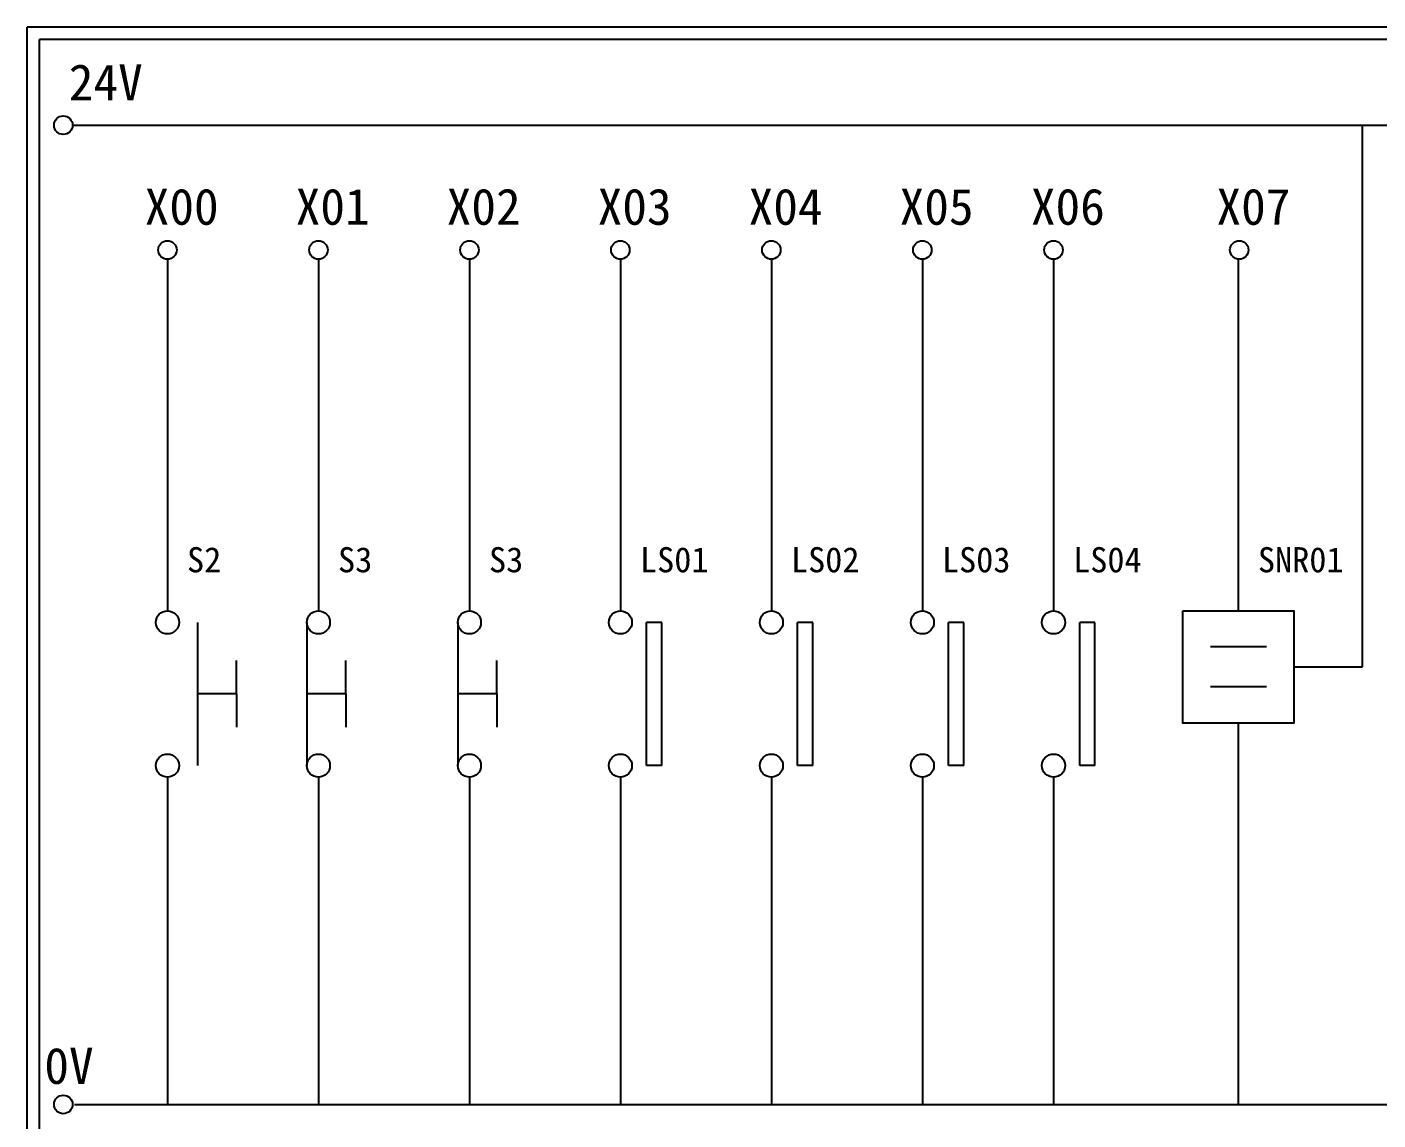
# Model space of a CAD drawing. Extents: x 325 to 612, y 3 to 207.
# Drawn here: x 325.3 to 459.5, y 98.4 to 207 of the extents above; entities that cross this region are included whole.
import ezdxf

# ---------------------------------------------------------------- set-up
doc = ezdxf.new("R2010")
doc.units = 0
doc.layers.get('0').update_dxf_attribs({"linetype": 'CONTINUOUS'})
doc.layers.add('圖框層', color=7, linetype='CONTINUOUS')
doc.layers.add('標尺寸層', color=3, linetype='CONTINUOUS')
doc.styles.add('STSL', font='kaiu.ttf')

msp = doc.modelspace()

# ---------------------------------------------------------------- linework, layer by layer
for p, q in [((388.38, 147.84), (386.87, 147.84)), ((403.38, 147.84), (401.87, 147.84)), ((418.38, 147.84), (416.87, 147.84)), ((431.41, 147.84), (429.91, 147.84)), ((346.14, 140.73), (346.14, 144.04)), ((356.98, 140.73), (356.98, 144.04)), ((371.98, 140.73), (371.98, 144.04)), ((346.14, 140.73), (346.14, 137.42)), ((356.98, 140.73), (356.98, 137.42)), ((371.98, 140.73), (371.98, 137.42)), ((388.38, 133.61), (386.87, 133.61)), ((403.38, 133.61), (401.87, 133.61)), ((418.38, 133.61), (416.87, 133.61)), ((431.41, 133.61), (429.91, 133.61))]:
    msp.add_line(p, q)
msp.add_lwpolyline([(440.15, 148.99), (451.18, 148.99), (451.18, 137.83), (440.15, 137.83)], close=True)
at = {"layer": '圖框層', "color": 7}
for p, q in [((612.32, 206.97), (325.32, 206.97)), ((325.32, 3), (325.32, 206.97)), ((611.07, 205.72), (326.57, 205.72)), ((326.57, 4.25), (326.57, 205.72))]:
    msp.add_line(p, q, dxfattribs=at)
at = {"layer": '標尺寸層', "color": 7}
for p, q in [((329.84, 197.22), (607.44, 197.22)), ((458, 143.41), (458, 197.22)), ((339.27, 183.91), (339.27, 148.99)), ((354.27, 183.91), (354.27, 148.99)), ((369.27, 183.91), (369.27, 148.99)), ((384.27, 183.91), (384.27, 148.99)), ((399.27, 183.91), (399.27, 148.99)), ((414.27, 183.91), (414.27, 148.99)), ((427.3, 183.91), (427.3, 148.99)), ((445.66, 183.91), (445.66, 148.99)), ((342.27, 147.84), (342.27, 133.61)), ((353.12, 147.84), (353.12, 133.61)), ((368.12, 147.84), (368.12, 133.61)), ((386.87, 133.61), (386.87, 147.84)), ((386.87, 133.61), (386.87, 147.84)), ((388.38, 133.61), (388.38, 147.84)), ((388.38, 133.61), (388.38, 147.84)), ((401.87, 133.61), (401.87, 147.84)), ((403.38, 133.61), (403.38, 147.84)), ((416.87, 133.61), (416.87, 147.84)), ((418.38, 133.61), (418.38, 147.84)), ((429.91, 133.61), (429.91, 147.84)), ((431.41, 133.61), (431.41, 147.84)), ((442.9, 145.44), (448.47, 145.44)), ((451.18, 143.41), (458, 143.41)), ((442.9, 141.47), (448.47, 141.47)), ((346.14, 140.73), (342.27, 140.73)), ((356.98, 140.73), (353.12, 140.73)), ((371.98, 140.73), (368.12, 140.73)), ((445.66, 137.83), (445.66, 99.96)), ((339.27, 132.46), (339.27, 99.96)), ((354.27, 132.46), (354.27, 99.96)), ((369.27, 132.46), (369.27, 99.96)), ((384.27, 132.46), (384.27, 99.96)), ((399.27, 132.46), (399.27, 99.96)), ((414.27, 132.46), (414.27, 99.96)), ((427.3, 132.46), (427.3, 99.96)), ((330.05, 99.96), (607.92, 99.96))]:
    msp.add_line(p, q, dxfattribs=at)
for centre, radius in [((328.92, 197.22), 0.92), ((339.27, 184.83), 0.92), ((354.27, 184.83), 0.92), ((369.27, 184.83), 0.92), ((384.27, 184.83), 0.92), ((399.27, 184.83), 0.92), ((414.27, 184.83), 0.92), ((427.3, 184.83), 0.92), ((445.75, 184.83), 0.92), ((339.27, 147.84), 1.15), ((354.27, 147.84), 1.15), ((369.27, 147.84), 1.15), ((384.27, 147.84), 1.15), ((399.27, 147.84), 1.15), ((414.27, 147.84), 1.15), ((427.3, 147.84), 1.15), ((339.27, 133.61), 1.15), ((354.27, 133.61), 1.15), ((369.27, 133.61), 1.15), ((384.27, 133.61), 1.15), ((399.27, 133.61), 1.15), ((414.27, 133.61), 1.15), ((427.3, 133.61), 1.15), ((328.92, 99.96), 0.92)]:
    msp.add_circle(centre, radius, dxfattribs=at)

# ---------------------------------------------------------------- texts
at = {"layer": '圖框層', "color": 4, "style": 'STSL'}
for s, height, p in [('24V', 3.6, (329.47, 199.68)), ('X00', 3.6, (337.01, 187.33)), ('X01', 3.6, (352.01, 187.33)), ('X02', 3.6, (367.01, 187.33)), ('X03', 3.6, (382.01, 187.33)), ('X04', 3.6, (397.01, 187.33)), ('X05', 3.6, (412.01, 187.33)), ('X06', 3.6, (425.05, 187.33)), ('X07', 3.6, (443.49, 187.33)), ('S2', 2.5, (341.22, 152.81)), ('S3', 2.5, (356.22, 152.81)), ('S3', 2.5, (371.22, 152.81)), ('LS01', 2.5, (386.22, 152.81)), ('LS02', 2.5, (401.22, 152.81)), ('LS03', 2.5, (416.22, 152.81)), ('LS04', 2.5, (429.25, 152.81)), ('SNR01', 2.5, (447.61, 152.81)), ('0V', 3.6, (327.04, 102))]:
    msp.add_text(s, height=height, dxfattribs=at).set_placement(p)

doc.saveas('drawing.dxf')
